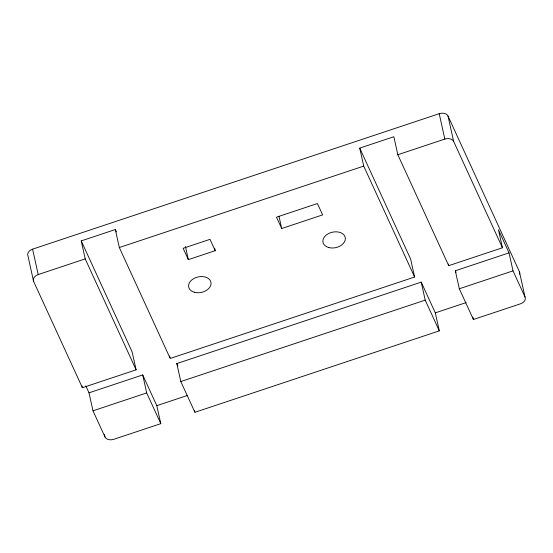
<?xml version="1.0" encoding="UTF-8"?>
<svg xmlns="http://www.w3.org/2000/svg" width="553" height="553" viewBox="0 0 553 553"><rect width="100%" height="100%" fill="white"/><g stroke="black" fill="none" stroke-linecap="round" stroke-linejoin="round"><path stroke-width="0.83" d="M116.413 231.88L115.335 229.536L81.229 240.901L132.112 351.832L136.107 369.826L82.39 387.722L33.588 281.339L27.961 255.949A7.12 4.942 -12.5 0 1 32.592 249.161L439.206 113.69A7.12 4.942 -12.5 0 1 448.006 115.999L519.412 271.661L525.039 297.051A7.12 4.942 -12.5 0 1 520.408 303.839L473.409 319.496L459.315 288.763L455.326 270.77L509.036 252.873L513.025 270.866L525.039 297.051M115.335 229.536L119.33 247.53L170.213 358.462L414.612 277.032L363.722 166.1L359.733 148.107L393.847 136.743L397.835 154.736L448.718 265.668L502.435 247.772L498.447 229.778L509.036 252.873M33.588 281.339A7.12 4.942 -12.5 0 1 38.219 274.558L85.217 258.894L136.107 369.826M119.33 247.53L363.722 166.1M397.835 154.736L444.833 139.079A7.12 4.942 -12.5 0 1 453.633 141.388L502.435 247.772M215.207 250.682L210.002 239.331L183.14 248.283L188.345 259.634L215.207 250.682L214.661 248.228M281.705 228.527L322.634 214.889L317.429 203.539L276.5 217.177L281.705 228.527L278.982 216.258M88.992 392.824L142.709 374.927L156.803 405.66L160.799 423.653L113.794 439.31A7.12 4.942 -12.5 0 1 104.994 437.001L92.987 410.817L88.992 392.824L85.819 385.897M176.815 363.563L421.213 282.134L435.315 312.867L439.303 330.86L194.905 412.289L180.803 381.556L176.815 363.563L177.872 365.865M92.987 410.817L146.697 392.92L160.799 423.653M180.803 381.556L425.202 300.127L439.303 330.86M459.315 288.763L513.025 270.866M156.803 405.66L187.667 395.374M435.315 312.867L466.172 302.581M455.326 270.77L456.031 272.304M359.733 148.107L410.623 259.039L414.612 277.032M448.006 115.999L453.633 141.388M439.206 113.69L444.833 139.079M472.863 317.042L473.409 319.496M448.359 264.03L448.718 265.668M421.213 282.134L425.202 300.127M185.449 246.541L188.345 259.634M194.538 410.651L194.905 412.289M169.667 356.008L170.034 357.646M142.709 374.927L146.697 392.92M81.229 240.901L85.217 258.894M104.455 434.547L104.994 437.001M82.031 386.084L82.39 387.722M32.592 249.161L38.219 274.558M519.412 271.661A7.12 4.942 -12.5 0 1 519.55 274.233M194.587 292.33A11.385 7.908 -12.5 0 0 211.066 283.081A11.385 7.908 -12.5 0 0 193.82 278.553A11.385 7.908 -12.5 0 0 194.587 292.33M328.876 247.585A11.385 7.908 -12.5 0 0 345.349 238.336A11.385 7.908 -12.5 0 0 328.109 233.815A11.385 7.908 -12.5 0 0 328.876 247.585"/></g></svg>
